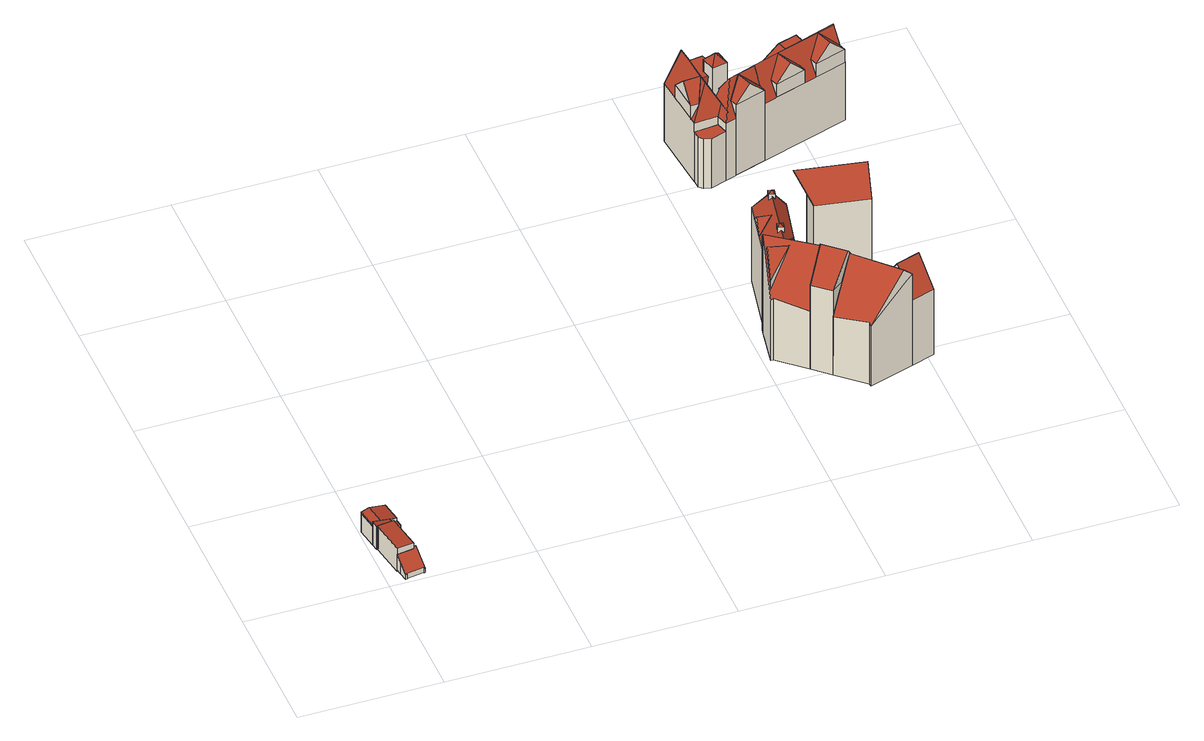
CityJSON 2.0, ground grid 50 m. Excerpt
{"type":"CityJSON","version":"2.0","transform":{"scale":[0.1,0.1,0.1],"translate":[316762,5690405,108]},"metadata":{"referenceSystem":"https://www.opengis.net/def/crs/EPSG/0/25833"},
"CityObjects":{
"building1":{"type":"Building","attributes":{"Dachtyp_tdc":"tdcPolyFlatRoof","Gemeindeschluessel":14713000,"Dachneigung":40.42,"QualitaetDacherkennung":41,"Geometrietyp2DReferenz":"3000","function":"31001_9998","roofType":"2100","measuredHeight":6.93},"geometry":[{"type":"MultiSurface","lod":"2","boundaries":[[[0,1,2,3]],[[1,4,5,2]],[[4,6,7,5]],[[6,8,9,7]],[[8,10,11,9]],[[10,12,13,11]],[[12,14,15,13]],[[14,16,17,15]],[[16,18,19,17]],[[18,20,21,19]],[[20,0,3,21]],[[20,18,16,14,12,10,8,6,4,1,0]],[[3,2,5,7,9,11,13,15,17,19,21]]],"semantics":{"surfaces":[{"type":"WallSurface"},{"type":"RoofSurface"},{"type":"GroundSurface"}],"values":[0,0,0,0,0,0,0,0,0,0,0,1,2]}}]},
"building2":{"type":"Building","attributes":{"Dachtyp_tdc":"tdcPolyFlatRoof","Gemeindeschluessel":14713000,"Dachneigung":2.91,"QualitaetDacherkennung":67,"Geometrietyp2DReferenz":"3000","function":"31001_9998","roofType":"2100","measuredHeight":9.6},"geometry":[{"type":"MultiSurface","lod":"2","boundaries":[[[22,23,24,25]],[[23,26,27,24]],[[26,28,29,27]],[[28,30,31,29]],[[30,32,33,31]],[[32,34,35,33]],[[34,36,37,35]],[[36,22,25,37]],[[36,34,32,30,28,26,23,22]],[[25,24,27,29,31,33,35,37]]],"semantics":{"surfaces":[{"type":"WallSurface"},{"type":"RoofSurface"},{"type":"GroundSurface"}],"values":[0,0,0,0,0,0,0,0,1,2]}}]},
"building3":{"type":"Building","attributes":{"Gemeindeschluessel":14713000,"Geometrietyp2DReferenz":"3000","function":"31001_9998","roofType":"9999"},"children":["building3-1","building3-2"]},
"building3-1":{"type":"BuildingPart","attributes":{"Dachtyp_tdc":"tdcPolyFlatRoof","Dachneigung":14.45,"QualitaetDacherkennung":68,"Geometrietyp2DReferenz":"3000","roofType":"2100","measuredHeight":9.83},"parents":["building3"],"geometry":[{"type":"MultiSurface","lod":"2","boundaries":[[[38,39,40,41,42]],[[38,43,44,39]],[[43,45,46,47,48,44]],[[43,38,42,45]],[[48,40,39,44]],[[42,49,46,45]],[[41,40,48,47]],[[41,47,46,49,42]]],"semantics":{"surfaces":[{"type":"WallSurface"},{"type":"RoofSurface"},{"type":"GroundSurface"},{"type":"ClosureSurface"}],"values":[0,0,0,1,2,0,3,3]}}]},
"building3-2":{"type":"BuildingPart","attributes":{"Dachtyp_tdc":"tdcGableRoof","Dachneigung":13.69,"QualitaetDacherkennung":56,"Geometrietyp2DReferenz":"3000","roofType":"3100","measuredHeight":9.04},"parents":["building3"],"geometry":[{"type":"MultiSurface","lod":"2","boundaries":[[[50,41,40,51]],[[47,52,53,48]],[[52,54,55,53]],[[54,56,57,55]],[[56,50,51,57]],[[56,58,59,49,42,50]],[[46,49,59,60]],[[47,46,60,52]],[[52,60,59,58,54]],[[50,42,41]],[[54,58,56]],[[51,40,48,53,55,57]],[[48,40,41,47]],[[41,42,49,46,47]]],"semantics":{"surfaces":[{"type":"WallSurface"},{"type":"RoofSurface"},{"type":"GroundSurface"},{"type":"ClosureSurface"}],"values":[0,0,0,0,0,1,1,0,0,0,0,2,3,3]}}]},
"building4":{"type":"Building","attributes":{"Dachtyp_tdc":"tdcPolyFlatRoof","Gemeindeschluessel":14713000,"Dachneigung":0,"QualitaetDacherkennung":43,"Geometrietyp2DReferenz":"3000","function":"31001_9998","roofType":"1000","measuredHeight":6.41},"geometry":[{"type":"MultiSurface","lod":"2","boundaries":[[[61,62,63,51]],[[62,64,39,63]],[[64,65,40,39]],[[65,61,51,40]],[[65,64,62,61]],[[51,63,39,40]]],"semantics":{"surfaces":[{"type":"WallSurface"},{"type":"RoofSurface"},{"type":"GroundSurface"}],"values":[0,0,0,0,1,2]}}]},
"building5":{"type":"Building","attributes":{"name":"Neues Rathaus","Gemeindeschluessel":14713000,"Dachneigung":49.52,"Dachorientierung":-169.54,"MittlereTraufHoehe":141.3,"QualitaetDacherkennung":100,"ObjektHoehe":36.41,"BodenHoehe":110.39,"Geometrietyp2DReferenz":"3000","AbsoluteHoehe":146.8,"Dachflaeche":365.72,"function":"31001_3012","roofType":"3100","measuredHeight":36.41,"storeysAboveGround":12},"children":["building5-1","building5-2","building5-3","building5-4","building5-5"],"geometry":[{"type":"MultiSurface","lod":"2","boundaries":[[[66,67,68,69]],[[67,70,71,68]],[[70,72,73,71]],[[70,67,74]],[[67,66,75,74]],[[72,70,74,75]],[[69,68,71,73]],[[72,66,69,73]],[[66,72,75]]],"semantics":{"surfaces":[{"type":"WallSurface"},{"type":"RoofSurface"},{"type":"GroundSurface"},{"type":"ClosureSurface"}],"values":[0,0,0,0,1,1,2,3,3]}}]},
"building5-1":{"type":"BuildingPart","attributes":{"Dachneigung":47.79,"Dachorientierung":0,"MittlereTraufHoehe":148.11,"QualitaetDacherkennung":100,"BodenHoehe":145.73,"ObjektTeilHoehe":3.27,"Geometrietyp2DReferenz":"3000","AbsoluteHoehe":149,"Dachflaeche":5.44,"roofType":"3500","measuredHeight":3.27,"storeysAboveGround":1},"parents":["building5"],"geometry":[{"type":"MultiSurface","lod":"2","boundaries":[[[76,77,78,79]],[[77,80,81,78]],[[80,82,83,81]],[[82,76,79,83]],[[77,76,84]],[[80,77,84]],[[82,80,84]],[[76,82,84]],[[79,78,81,83]]],"semantics":{"surfaces":[{"type":"WallSurface"},{"type":"RoofSurface"},{"type":"GroundSurface"}],"values":[0,0,0,0,1,1,1,1,2]}}]},
"building5-2":{"type":"BuildingPart","attributes":{"Dachneigung":36.43,"Dachorientierung":0,"MittlereTraufHoehe":144.23,"QualitaetDacherkennung":100,"BodenHoehe":110.39,"ObjektTeilHoehe":39.71,"Geometrietyp2DReferenz":"3000","AbsoluteHoehe":150.1,"Dachflaeche":78.51,"roofType":"9999","measuredHeight":39.71,"storeysAboveGround":13},"parents":["building5"],"geometry":[{"type":"MultiSurface","lod":"2","boundaries":[[[85,86,87,88]],[[86,66,69,87]],[[89,66,86]],[[89,86,85]],[[89,85,66]],[[69,88,87]],[[66,85,88,69]]],"semantics":{"surfaces":[{"type":"WallSurface"},{"type":"RoofSurface"},{"type":"GroundSurface"},{"type":"ClosureSurface"}],"values":[0,0,0,1,1,2,3]}}]},
"building5-3":{"type":"BuildingPart","attributes":{"Dachneigung":47.79,"Dachorientierung":0,"MittlereTraufHoehe":148.11,"QualitaetDacherkennung":100,"BodenHoehe":145.56,"ObjektTeilHoehe":3.44,"Geometrietyp2DReferenz":"3000","AbsoluteHoehe":149,"Dachflaeche":5.44,"roofType":"3500","measuredHeight":3.44,"storeysAboveGround":1},"parents":["building5"],"geometry":[{"type":"MultiSurface","lod":"2","boundaries":[[[90,91,92,93]],[[91,94,95,92]],[[94,96,97,95]],[[96,90,93,97]],[[91,90,98]],[[94,91,98]],[[96,94,98]],[[90,96,98]],[[93,92,95,97]]],"semantics":{"surfaces":[{"type":"WallSurface"},{"type":"RoofSurface"},{"type":"GroundSurface"}],"values":[0,0,0,0,1,1,1,1,2]}}]},
"building5-4":{"type":"BuildingPart","attributes":{"Dachneigung":48.98,"Dachorientierung":0,"MittlereTraufHoehe":142.71,"QualitaetDacherkennung":100,"BodenHoehe":141.28,"ObjektTeilHoehe":4.24,"Geometrietyp2DReferenz":"3000","AbsoluteHoehe":145.53,"Dachflaeche":31.4,"roofType":"9999","measuredHeight":4.24,"storeysAboveGround":1},"parents":["building5"],"geometry":[{"type":"MultiSurface","lod":"2","boundaries":[[[99,100,101]],[[99,102,100]],[[101,102,103]],[[99,101,103]],[[102,99,103]],[[101,100,102]]],"semantics":{"surfaces":[{"type":"WallSurface"},{"type":"RoofSurface"},{"type":"GroundSurface"}],"values":[0,0,0,1,1,2]}}]},
"building5-5":{"type":"BuildingPart","attributes":{"Dachneigung":43.96,"Dachorientierung":-12,"MittlereTraufHoehe":146.18,"QualitaetDacherkennung":100,"BodenHoehe":110.39,"ObjektTeilHoehe":41.61,"Geometrietyp2DReferenz":"3000","AbsoluteHoehe":152,"Dachflaeche":60.48,"roofType":"3100","measuredHeight":41.61,"storeysAboveGround":14},"parents":["building5"],"geometry":[{"type":"MultiSurface","lod":"2","boundaries":[[[72,104,105,73]],[[104,85,88,105]],[[104,72,75]],[[66,85,104,75]],[[73,105,88,69]],[[85,66,69,88]],[[66,72,73,69]],[[72,66,75]]],"semantics":{"surfaces":[{"type":"WallSurface"},{"type":"RoofSurface"},{"type":"GroundSurface"},{"type":"ClosureSurface"}],"values":[0,0,1,1,2,3,3,3]}}]},
"building6":{"type":"Building","attributes":{"name":"Stadtplanungsamt,Neues Rathaus","Gemeindeschluessel":14713000,"Geometrietyp2DReferenz":"3000","function":"31001_3010","roofType":"9999"},"children":["building6-1","building6-2","building6-3","building6-4"]},
"building6-1":{"type":"BuildingPart","attributes":{"Dachtyp_tdc":"tdcFreeFormRoof","Dachneigung":54.41,"QualitaetDacherkennung":16,"Geometrietyp2DReferenz":"3000","roofType":"5000","measuredHeight":41.44},"parents":["building6"],"geometry":[{"type":"MultiSurface","lod":"2","boundaries":[[[106,107,108,109]],[[110,111,112,113,114]],[[111,115,116,112]],[[115,117,118,116]],[[119,110,120,121,107,106,122,123]],[[115,111,119,123,124,117]],[[111,110,119]],[[109,108,125,113,112,116,118,126]],[[114,120,110]],[[125,108,107,121,127]],[[114,113,125,127]],[[114,127,121,120]],[[109,126,128,129,130,106]],[[126,118,117,129,128]],[[122,106,130]],[[124,129,117]],[[123,122,130,129,124]]],"semantics":{"surfaces":[{"type":"WallSurface"},{"type":"RoofSurface"},{"type":"GroundSurface"},{"type":"ClosureSurface"}],"values":[0,0,0,0,1,1,0,2,0,0,3,3,0,3,0,3,3]}}]},
"building6-2":{"type":"BuildingPart","attributes":{"Dachtyp_tdc":"tdcGableRoof","Dachneigung":54.14,"QualitaetDacherkennung":25,"Geometrietyp2DReferenz":"3000","roofType":"3100","measuredHeight":43.12},"parents":["building6"],"geometry":[{"type":"MultiSurface","lod":"2","boundaries":[[[131,128,126,132]],[[133,134,135,136,118,117]],[[128,131,137,138,139,122,130]],[[134,133,139,138]],[[132,126,118,136,140]],[[117,124,133]],[[118,126,128,129,117]],[[117,129,124]],[[141,135,134]],[[131,132,140,142]],[[142,140,136,135,141]],[[139,133,124,123,122]],[[130,129,128]],[[123,124,129,130,122]],[[134,138,137,143,141]],[[142,143,137,131]],[[141,143,142]]],"semantics":{"surfaces":[{"type":"WallSurface"},{"type":"RoofSurface"},{"type":"GroundSurface"},{"type":"ClosureSurface"}],"values":[0,0,1,1,2,0,3,3,0,3,3,0,0,3,0,3,3]}}]},
"building6-3":{"type":"BuildingPart","attributes":{"Dachtyp_tdc":"tdcGableRoof","Dachneigung":52.39,"QualitaetDacherkennung":38,"Geometrietyp2DReferenz":"3000","roofType":"3100","measuredHeight":37.31},"parents":["building6"],"geometry":[{"type":"MultiSurface","lod":"2","boundaries":[[[127,144,145,125]],[[144,146,147,145]],[[146,114,113,147]],[[146,144,148]],[[144,127,121,149,148]],[[114,146,148,149,120]],[[125,145,147,113]],[[125,113,114,127]],[[149,121,120]],[[120,121,127,114]]],"semantics":{"surfaces":[{"type":"WallSurface"},{"type":"RoofSurface"},{"type":"GroundSurface"},{"type":"ClosureSurface"}],"values":[0,0,0,0,1,1,2,3,0,3]}}]},
"building6-4":{"type":"BuildingPart","attributes":{"Dachtyp_tdc":"tdcFreeFormRoof","Dachneigung":54.6,"QualitaetDacherkennung":20,"Geometrietyp2DReferenz":"3000","roofType":"5000","measuredHeight":41.58},"parents":["building6"],"geometry":[{"type":"MultiSurface","lod":"2","boundaries":[[[150,151,152,153]],[[151,154,131,132,152]],[[135,155,156,136]],[[155,157,158,156]],[[157,159,160,158]],[[159,161,162,160]],[[161,163,164,162]],[[163,150,153,164]],[[159,157,155,135,141,143]],[[143,137,154,151,150,163,161,159]],[[153,152,132,140,136,156,158,160,162,164]],[[137,131,154]],[[140,132,131,142]],[[142,131,137,143]],[[135,136,140,142,141]],[[141,142,143]]],"semantics":{"surfaces":[{"type":"WallSurface"},{"type":"RoofSurface"},{"type":"GroundSurface"},{"type":"ClosureSurface"}],"values":[0,0,0,0,0,0,0,0,1,1,2,0,3,3,3,3]}}]},
"building7":{"type":"Building","attributes":{"name":"Neues Rathaus","Gemeindeschluessel":14713000,"Dachneigung":35.95,"Dachorientierung":-80.09,"MittlereTraufHoehe":139.41,"QualitaetDacherkennung":100,"ObjektHoehe":38.82,"BodenHoehe":110.39,"Geometrietyp2DReferenz":"3000","AbsoluteHoehe":149.22,"Dachflaeche":500.09,"function":"31001_3012","roofType":"3100","measuredHeight":38.82,"storeysAboveGround":13},"geometry":[{"type":"MultiSurface","lod":"2","boundaries":[[[165,166,167,168]],[[166,169,170,167]],[[169,171,172,170]],[[171,165,168,172]],[[169,166,173]],[[165,171,174]],[[166,165,174,173]],[[171,169,173,174]],[[168,167,170,172]]],"semantics":{"surfaces":[{"type":"WallSurface"},{"type":"RoofSurface"},{"type":"GroundSurface"}],"values":[0,0,0,0,0,0,1,1,2]}}]},
"building8":{"type":"Building","attributes":{"name":"Bürgeramt-Stadthaus","Gemeindeschluessel":14713000,"Dachneigung":28.76,"Dachorientierung":71.42,"MittlereTraufHoehe":135.32,"QualitaetDacherkennung":100,"ObjektHoehe":35.52,"BodenHoehe":111.32,"Geometrietyp2DReferenz":"3000","AbsoluteHoehe":146.84,"Dachflaeche":834.46,"function":"31001_3012","roofType":"3100","measuredHeight":35.52,"storeysAboveGround":12},"children":["building8-1","building8-2","building8-3","building8-4","building8-5","building8-6","building8-7","building8-8","building8-9","building8-10"],"geometry":[{"type":"MultiSurface","lod":"2","boundaries":[[[175,176,177,178]],[[179,175,178,180]],[[175,179,181]],[[176,175,181,182]],[[179,183,184,185,182,181]],[[178,177,186,180]],[[176,185,186,177]],[[180,186,185,184,187,188,183,179]],[[188,187,184,183]],[[185,176,182]]],"semantics":{"surfaces":[{"type":"WallSurface"},{"type":"RoofSurface"},{"type":"GroundSurface"},{"type":"ClosureSurface"}],"values":[0,0,0,1,1,2,3,0,3,3]}}]},
"building8-1":{"type":"BuildingPart","attributes":{"Dachneigung":28.01,"Dachorientierung":-5.29,"MittlereTraufHoehe":135.32,"QualitaetDacherkennung":100,"BodenHoehe":111.06,"ObjektTeilHoehe":35.78,"Geometrietyp2DReferenz":"3000","AbsoluteHoehe":146.84,"Dachflaeche":594.22,"roofType":"5000","measuredHeight":35.78,"storeysAboveGround":12},"parents":["building8"],"geometry":[{"type":"MultiSurface","lod":"2","boundaries":[[[189,190,191,192,193,194]],[[190,195,196,191]],[[189,197,198]],[[195,190,199]],[[190,189,198,200,201,199]],[[196,202,192,191]],[[202,196,195,203,204,205,206,197]],[[205,204,203,206]],[[192,202,197,189,194,207,208,193]],[[194,193,208,207]],[[195,199,201,203]],[[206,200,198,197]],[[203,201,200,206]]],"semantics":{"surfaces":[{"type":"WallSurface"},{"type":"RoofSurface"},{"type":"GroundSurface"},{"type":"ClosureSurface"}],"values":[0,0,1,0,1,2,0,3,0,3,1,1,3]}}]},
"building8-2":{"type":"BuildingPart","attributes":{"Dachneigung":39.69,"Dachorientierung":0,"MittlereTraufHoehe":151.75,"QualitaetDacherkennung":100,"BodenHoehe":111.32,"ObjektTeilHoehe":43.65,"Geometrietyp2DReferenz":"3000","AbsoluteHoehe":154.97,"Dachflaeche":46.62,"roofType":"3500","measuredHeight":43.65,"storeysAboveGround":15},"parents":["building8"],"geometry":[{"type":"MultiSurface","lod":"2","boundaries":[[[209,210,211]],[[212,209,211]],[[213,214,215,216]],[[212,217,214,213]],[[217,210,215,214]],[[210,209,216,215]],[[209,212,213,216]],[[217,212,211]],[[210,217,211]]],"semantics":{"surfaces":[{"type":"RoofSurface"},{"type":"GroundSurface"},{"type":"WallSurface"}],"values":[0,0,1,2,2,2,2,0,0]}}]},
"building8-3":{"type":"BuildingPart","attributes":{"Dachneigung":-28.01,"Dachorientierung":-96.96,"MittlereTraufHoehe":135.32,"QualitaetDacherkennung":100,"BodenHoehe":111.91,"ObjektTeilHoehe":34.93,"Geometrietyp2DReferenz":"3000","AbsoluteHoehe":146.84,"Dachflaeche":461.42,"roofType":"9999","measuredHeight":34.93,"storeysAboveGround":12},"parents":["building8"],"geometry":[{"type":"MultiSurface","lod":"2","boundaries":[[[203,218,219,204]],[[218,220,221,219]],[[218,203,201,222]],[[220,218,222,223]],[[206,220,223,200]],[[223,222,201,200]],[[204,219,221,205]],[[220,206,205,221]],[[206,203,204,205]],[[203,206,200,201]]],"semantics":{"surfaces":[{"type":"WallSurface"},{"type":"RoofSurface"},{"type":"GroundSurface"},{"type":"ClosureSurface"}],"values":[0,0,1,1,1,1,2,3,3,3]}}]},
"building8-4":{"type":"BuildingPart","attributes":{"Dachneigung":44.64,"Dachorientierung":-19.16,"MittlereTraufHoehe":140.83,"QualitaetDacherkennung":100,"BodenHoehe":111.46,"ObjektTeilHoehe":35.37,"Geometrietyp2DReferenz":"3000","AbsoluteHoehe":146.84,"Dachflaeche":77.79,"roofType":"3100","measuredHeight":35.37,"storeysAboveGround":12},"parents":["building8"],"geometry":[{"type":"MultiSurface","lod":"2","boundaries":[[[224,225,226,227]],[[225,228,229,226]],[[228,230,231,229]],[[230,224,227,231]],[[228,225,232]],[[224,230,233]],[[225,224,233,232]],[[230,228,232,233]],[[227,226,229,231]]],"semantics":{"surfaces":[{"type":"WallSurface"},{"type":"RoofSurface"},{"type":"GroundSurface"}],"values":[0,0,0,0,0,0,1,1,2]}}]},
"building8-5":{"type":"BuildingPart","attributes":{"Dachneigung":44.2,"Dachorientierung":85.23,"MittlereTraufHoehe":140.83,"QualitaetDacherkennung":100,"BodenHoehe":135.32,"ObjektTeilHoehe":11.51,"Geometrietyp2DReferenz":"3000","AbsoluteHoehe":146.84,"Dachflaeche":73.48,"roofType":"3100","measuredHeight":11.51,"storeysAboveGround":4},"parents":["building8"],"geometry":[{"type":"MultiSurface","lod":"2","boundaries":[[[234,235,236,237]],[[235,238,239,236]],[[238,240,241,239]],[[240,234,237,241]],[[238,235,242]],[[234,240,243]],[[235,234,243,242]],[[240,238,242,243]],[[237,236,239,241]]],"semantics":{"surfaces":[{"type":"WallSurface"},{"type":"RoofSurface"},{"type":"GroundSurface"}],"values":[0,0,0,0,0,0,1,1,2]}}]},
"building8-6":{"type":"BuildingPart","attributes":{"Dachneigung":44.64,"Dachorientierung":-19.43,"MittlereTraufHoehe":140.83,"QualitaetDacherkennung":100,"BodenHoehe":111.46,"ObjektTeilHoehe":35.37,"Geometrietyp2DReferenz":"3000","AbsoluteHoehe":146.84,"Dachflaeche":74.45,"roofType":"3100","measuredHeight":35.37,"storeysAboveGround":12},"parents":["building8"],"geometry":[{"type":"MultiSurface","lod":"2","boundaries":[[[244,245,246,247]],[[245,248,249,246]],[[248,250,251,249]],[[250,244,247,251]],[[248,245,252]],[[244,250,253]],[[245,244,253,252]],[[250,248,252,253]],[[247,246,249,251]]],"semantics":{"surfaces":[{"type":"WallSurface"},{"type":"RoofSurface"},{"type":"GroundSurface"}],"values":[0,0,0,0,0,0,1,1,2]}}]},
"building8-7":{"type":"BuildingPart","attributes":{"Dachneigung":27.48,"Dachorientierung":71.42,"MittlereTraufHoehe":135.32,"QualitaetDacherkennung":100,"BodenHoehe":111.32,"ObjektTeilHoehe":35.52,"Geometrietyp2DReferenz":"3000","AbsoluteHoehe":146.84,"Dachflaeche":420.41,"roofType":"5000","measuredHeight":35.52,"storeysAboveGround":12},"parents":["building8"],"geometry":[{"type":"MultiSurface","lod":"2","boundaries":[[[176,254,255,256,177]],[[257,254,258]],[[254,176,182,258]],[[185,220,206,257,258,182]],[[177,256,208,259,186]],[[259,208,207,255,254,257]],[[208,256,255,207]],[[186,259,257,206,205,221,220,185]],[[221,205,206,220]],[[185,176,177,186]],[[176,185,182]]],"semantics":{"surfaces":[{"type":"WallSurface"},{"type":"RoofSurface"},{"type":"GroundSurface"},{"type":"ClosureSurface"}],"values":[0,1,1,1,2,0,3,0,3,3,3]}}]},
"building8-8":{"type":"BuildingPart","attributes":{"Dachneigung":44.47,"Dachorientierung":-18.2,"MittlereTraufHoehe":140.83,"QualitaetDacherkennung":100,"BodenHoehe":111.46,"ObjektTeilHoehe":35.37,"Geometrietyp2DReferenz":"3000","AbsoluteHoehe":146.84,"Dachflaeche":79.51,"roofType":"3100","measuredHeight":35.37,"storeysAboveGround":12},"parents":["building8"],"geometry":[{"type":"MultiSurface","lod":"2","boundaries":[[[260,261,262,263]],[[261,264,265,262]],[[264,266,267,265]],[[266,260,263,267]],[[264,261,268]],[[260,266,269]],[[261,260,269,268]],[[266,264,268,269]],[[263,262,265,267]]],"semantics":{"surfaces":[{"type":"WallSurface"},{"type":"RoofSurface"},{"type":"GroundSurface"}],"values":[0,0,0,0,0,0,1,1,2]}}]},
"building8-9":{"type":"BuildingPart","attributes":{"Dachneigung":90,"Dachorientierung":0,"MittlereTraufHoehe":131.93,"QualitaetDacherkennung":100,"BodenHoehe":111.32,"ObjektTeilHoehe":20.61,"Geometrietyp2DReferenz":"3000","AbsoluteHoehe":131.93,"Dachflaeche":42.87,"roofType":"1000","measuredHeight":20.61,"storeysAboveGround":7},"parents":["building8"],"geometry":[{"type":"MultiSurface","lod":"2","boundaries":[[[270,271,272,273]],[[271,274,275,272]],[[274,194,193,275]],[[255,270,273,256]],[[255,207,194,274,271,270]],[[273,272,275,193,208,256]],[[208,193,194,207]],[[256,208,207,255]]],"semantics":{"surfaces":[{"type":"WallSurface"},{"type":"RoofSurface"},{"type":"GroundSurface"},{"type":"ClosureSurface"}],"values":[0,0,0,0,1,2,3,3]}}]},
"building8-10":{"type":"BuildingPart","attributes":{"Dachneigung":24.15,"Dachorientierung":-106.85,"MittlereTraufHoehe":135.32,"QualitaetDacherkennung":100,"BodenHoehe":112.44,"ObjektTeilHoehe":34.4,"Geometrietyp2DReferenz":"3000","AbsoluteHoehe":146.84,"Dachflaeche":423.7,"roofType":"9999","measuredHeight":34.4,"storeysAboveGround":11},"parents":["building8"],"geometry":[{"type":"MultiSurface","lod":"2","boundaries":[[[276,277,278,279]],[[277,183,188,278]],[[184,276,279,187]],[[277,276,280,281]],[[183,277,281,282]],[[184,183,282,283]],[[276,184,283,280]],[[282,281,280,283]],[[279,278,188,187]],[[183,184,187,188]]],"semantics":{"surfaces":[{"type":"WallSurface"},{"type":"RoofSurface"},{"type":"GroundSurface"},{"type":"ClosureSurface"}],"values":[0,0,0,1,1,1,1,1,2,3]}}]}
},
"vertices":[
[50,39,65],[47,60,82],[47,60,17],[50,39,17],[107,69,82],[107,69,17],[106,75,86],[106,75,17],[117,76,86],[117,76,17],[127,15,34],[127,15,17],[123,15,34],[123,15,17],[122,18,37],[122,18,17],[62,9,38],[62,9,17],[61,6,36],[61,6,17],[57,6,35],[57,6,17],
[47,60,107],[28,179,107],[28,179,11],[47,60,11],[27,182,107],[27,182,11],[25,185,107],[25,185,11],[87,196,104],[87,196,11],[88,185,104],[88,185,11],[106,75,104],[106,75,11],[107,69,104],[107,69,11],
[87,196,90],[87,196,8],[82,222,8],[82,222,84],[82,222,90],[25,185,106],[25,185,8],[21,211,106],[21,211,91],[21,211,84],[21,211,8],[49,216,98],
[107,226,84],[107,226,8],[9,284,84],[9,284,8],[73,295,84],[73,295,8],[95,298,84],[95,298,8],[73,295,89],[37,289,98],[9,284,91],
[107,226,73],[111,200,73],[111,200,8],[87,196,73],[82,222,73],
[1551,755,333],[1597,989,333],[1597,989,24],[1551,755,24],[1706,966,333],[1706,966,24],[1661,757,333],[1661,757,24],[1659,976,388],[1615,737,388],
[1643,954,401],[1647,974,401],[1647,974,377],[1643,954,377],[1667,969,401],[1667,969,377],[1663,950,401],[1663,950,377],[1655,962,410],
[1609,673,421],[1528,627,333],[1528,627,24],[1609,673,24],[1539,691,421],
[1613,792,401],[1617,811,401],[1617,811,376],[1613,792,376],[1637,807,401],[1637,807,376],[1633,788,401],[1633,788,376],[1625,800,410],
[1627,884,375],[1627,884,333],[1587,937,333],[1569,844,333],[1578,892,375],
[1626,683,440],[1626,683,24],
[1835,619,333],[1889,571,326],[1889,571,22],[1835,619,22],[1934,425,404],[1777,376,270],[1777,376,22],[1934,425,22],[1934,425,294],[1774,387,278],[1774,387,22],[1681,469,264],[1681,469,22],[1904,416,436],[1916,484,373],[1902,531,347],[1780,566,419],[1769,555,436],[1728,515,357],[1894,556,22],[1830,614,22],[1894,556,309],[1830,614,322],[1820,604,326],[1827,611,329],
[1748,687,322],[1748,687,22],[1681,469,373],[1623,520,373],[1623,520,264],[1623,520,22],[1704,628,424],[1691,611,453],[1762,548,453],[1697,619,22],[1663,573,357],[1697,619,343],[1697,619,438],
[1977,581,309],[1977,581,22],[2017,451,294],[2017,451,22],[1994,526,395],[1911,500,395],
[1696,741,319],[1752,692,326],[1752,692,22],[1696,741,22],[1748,687,334],[1529,604,278],[1529,604,22],[1519,605,271],[1519,605,22],[1543,735,438],[1543,735,22],[1547,756,414],[1547,756,22],[1669,746,334],[1669,746,22],
[1815,1069,314],[2000,1036,314],[2000,1036,24],[1815,1069,24],[1978,914,314],[1978,914,24],[1793,947,314],[1793,947,24],[1990,984,412],[1752,1026,412],
[2149,1618,273],[1840,1519,273],[1840,1519,33],[2149,1618,33],[2121,1726,273],[2121,1726,33],[2133,1682,388],[1825,1578,388],[2048,1705,273],[1876,1653,273],[1811,1634,273],[1811,1634,33],[1876,1653,44],[2048,1705,44],
[1593,1504,273],[1573,1723,273],[1573,1723,31],[1593,1504,31],[1593,1504,33],[1593,1504,239],[1695,1737,273],[1695,1737,31],[1715,1515,273],[1650,1555,388],[1634,1730,388],[1648,1580,388],[1639,1674,388],[1715,1515,31],[1695,1733,273],[1695,1733,39],[1707,1603,39],[1707,1603,273],[1677,1511,239],[1677,1511,33],
[1675,1556,437],[1730,1569,437],[1697,1589,470],[1664,1609,437],[1664,1609,33],[1719,1621,33],[1730,1569,33],[1675,1556,33],[1719,1621,437],
[1733,1738,273],[1733,1738,39],[1748,1615,273],[1748,1615,39],[1687,1680,388],[1718,1584,388],
[1985,1598,328],[1993,1568,328],[1993,1568,35],[1985,1598,35],[1884,1533,328],[1884,1533,35],[1874,1562,328],[1874,1562,35],[1938,1550,388],[1917,1609,388],
[1618,1529,328],[1591,1527,328],[1591,1527,273],[1618,1529,273],[1580,1643,328],[1580,1643,273],[1607,1645,328],[1607,1645,273],[1586,1585,388],[1647,1590,388],
[1831,1546,328],[1839,1518,328],[1839,1518,35],[1831,1546,35],[1728,1483,328],[1728,1483,35],[1720,1510,328],[1720,1510,35],[1783,1501,388],[1763,1557,388],
[1689,1470,273],[1689,1470,239],[1689,1470,33],[1654,1587,273],[1730,1546,388],[1654,1587,33],
[2139,1648,328],[2147,1618,328],[2147,1618,35],[2139,1648,35],[2038,1582,328],[2038,1582,35],[2028,1612,328],[2028,1612,35],[2092,1600,388],[2072,1661,388],
[1634,1451,239],[1609,1459,239],[1609,1459,33],[1634,1451,33],[1595,1473,239],[1595,1473,33],
[1866,1685,273],[2039,1737,273],[2039,1737,44],[1866,1685,44],[1935,1652,388],[2002,1672,388],[2011,1641,388],[1946,1619,388]
]}
